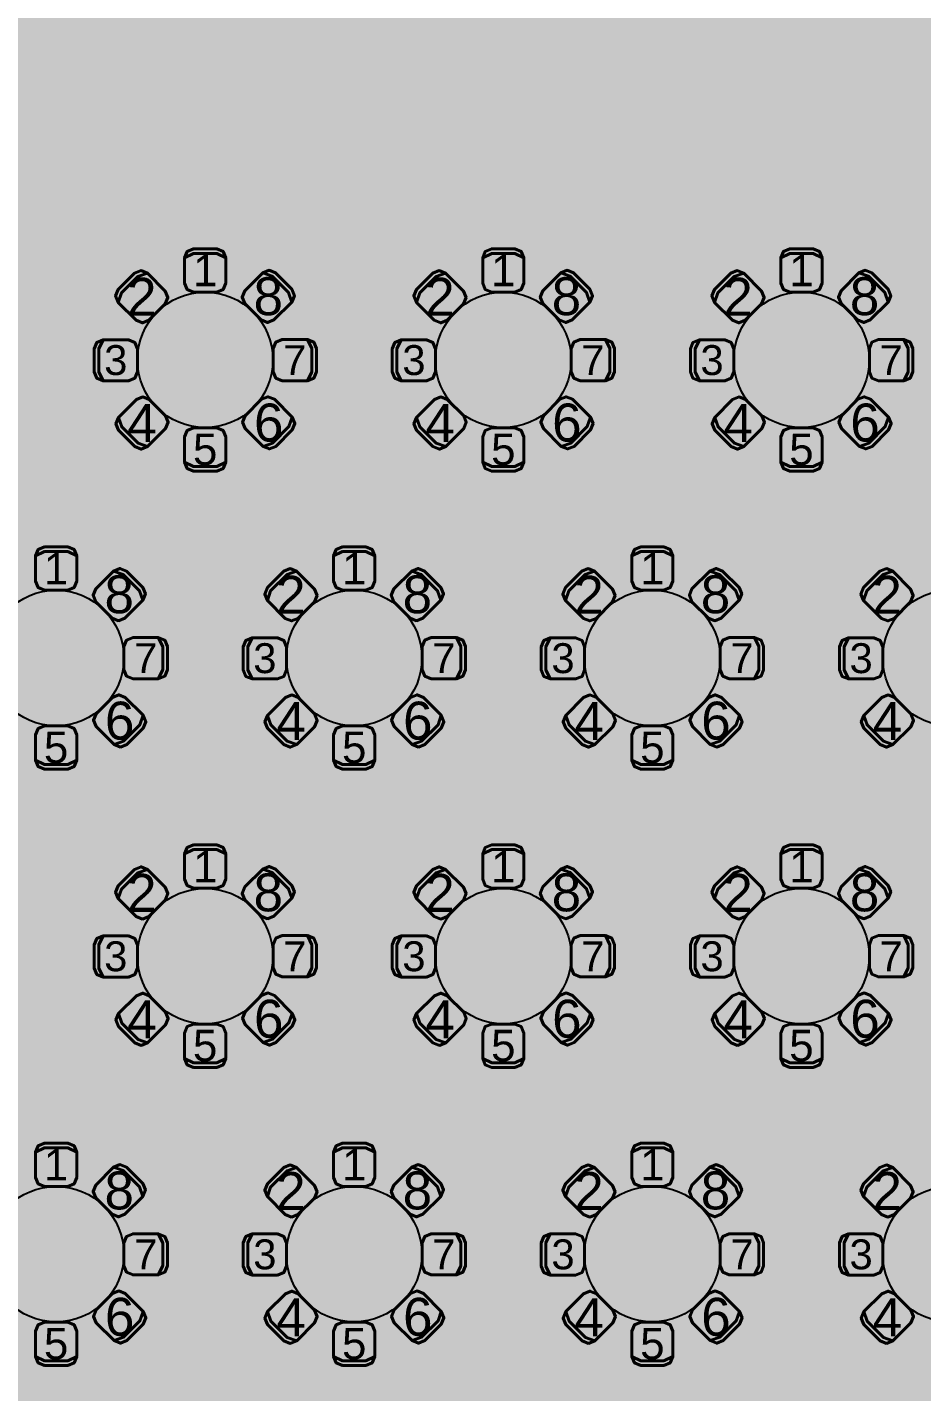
# Model space of a CAD drawing. Header units: feet. Extents: x 304 to 526, y 573 to 801.
# Drawn here: x 429.2 to 462.2, y 619.1 to 669.5 of the extents above; entities that cross this region are included whole.
import ezdxf

# ---------------------------------------------------------------- set-up
doc = ezdxf.new("R2010")
doc.units = ezdxf.units.FT
doc.header["$MEASUREMENT"] = 0
for name, color, linetype in [('[labels]', 7, 'Continuous'), ('background', 7, 'Continuous'), ('Layer 1', 7, 'Continuous')]:
    doc.layers.add(name, color=color, linetype=linetype)
doc.styles.add('Arial', font='Arial.ttf')

msp = doc.modelspace()

# ---------------------------------------------------------------- hatches: boundary and pattern name
at = {"layer": 'background', "lineweight": 0, "true_color": 0xe6e6e6, "transparency": 33554687}
h = msp.add_hatch(color=254, dxfattribs=at)
h.dxf.hatch_style = 1
h.paths.add_polyline_path([(491.003, 759.963), (309.753, 759.963), (309.753, 591.797), (491.003, 591.797)])
at = {"layer": 'Layer 1', "lineweight": 0, "true_color": 0xd5a6bd, "transparency": 33554687}
h = msp.add_hatch(color=9, dxfattribs=at)
edge = h.paths.add_edge_path(flags=0)
edge.add_ellipse((435.764, 657.224), major_axis=(2.5, 0), ratio=1, start_angle=0.0057, end_angle=360, ccw=False)
edge.add_line((438.264, 657.224), (438.264, 657.224))
h = msp.add_hatch(color=9, dxfattribs=at)
edge = h.paths.add_edge_path(flags=0)
edge.add_ellipse((446.764, 657.224), major_axis=(2.5, 0), ratio=1, start_angle=0.0057, end_angle=360, ccw=False)
edge.add_line((449.264, 657.224), (449.264, 657.224))
h = msp.add_hatch(color=9, dxfattribs=at)
edge = h.paths.add_edge_path(flags=0)
edge.add_ellipse((457.764, 657.224), major_axis=(2.5, 0), ratio=1, start_angle=0.0057, end_angle=360, ccw=False)
edge.add_line((460.264, 657.224), (460.264, 657.224))
h = msp.add_hatch(color=9, dxfattribs=at)
edge = h.paths.add_edge_path(flags=0)
edge.add_ellipse((430.264, 646.224), major_axis=(2.5, 0), ratio=1, start_angle=0.0057, end_angle=360, ccw=False)
edge.add_line((432.764, 646.224), (432.764, 646.224))
h = msp.add_hatch(color=9, dxfattribs=at)
edge = h.paths.add_edge_path(flags=0)
edge.add_ellipse((441.264, 646.224), major_axis=(2.5, 0), ratio=1, start_angle=0.0057, end_angle=360, ccw=False)
edge.add_line((443.764, 646.224), (443.764, 646.224))
h = msp.add_hatch(color=9, dxfattribs=at)
edge = h.paths.add_edge_path(flags=0)
edge.add_ellipse((452.264, 646.224), major_axis=(2.5, 0), ratio=1, start_angle=0.0057, end_angle=360, ccw=False)
edge.add_line((454.764, 646.224), (454.764, 646.224))
h = msp.add_hatch(color=9, dxfattribs=at)
edge = h.paths.add_edge_path(flags=0)
edge.add_ellipse((463.264, 646.224), major_axis=(2.5, 0), ratio=1, start_angle=0.0057, end_angle=360, ccw=False)
edge.add_line((465.764, 646.224), (465.764, 646.224))
h = msp.add_hatch(color=9, dxfattribs=at)
edge = h.paths.add_edge_path(flags=0)
edge.add_ellipse((435.764, 635.224), major_axis=(2.5, 0), ratio=1, start_angle=0.0057, end_angle=360, ccw=False)
edge.add_line((438.264, 635.224), (438.264, 635.224))
h = msp.add_hatch(color=9, dxfattribs=at)
edge = h.paths.add_edge_path(flags=0)
edge.add_ellipse((446.764, 635.224), major_axis=(2.5, 0), ratio=1, start_angle=0.0057, end_angle=360, ccw=False)
edge.add_line((449.264, 635.224), (449.264, 635.224))
h = msp.add_hatch(color=9, dxfattribs=at)
edge = h.paths.add_edge_path(flags=0)
edge.add_ellipse((457.764, 635.224), major_axis=(2.5, 0), ratio=1, start_angle=0.0057, end_angle=360, ccw=False)
edge.add_line((460.264, 635.224), (460.264, 635.224))
h = msp.add_hatch(color=9, dxfattribs=at)
edge = h.paths.add_edge_path(flags=0)
edge.add_ellipse((430.264, 624.224), major_axis=(2.5, 0), ratio=1, start_angle=0.0057, end_angle=360, ccw=False)
edge.add_line((432.764, 624.224), (432.764, 624.224))
h = msp.add_hatch(color=9, dxfattribs=at)
edge = h.paths.add_edge_path(flags=0)
edge.add_ellipse((441.264, 624.224), major_axis=(2.5, 0), ratio=1, start_angle=0.0057, end_angle=360, ccw=False)
edge.add_line((443.764, 624.224), (443.764, 624.224))
h = msp.add_hatch(color=9, dxfattribs=at)
edge = h.paths.add_edge_path(flags=0)
edge.add_ellipse((452.264, 624.224), major_axis=(2.5, 0), ratio=1, start_angle=0.0057, end_angle=360, ccw=False)
edge.add_line((454.764, 624.224), (454.764, 624.224))
h = msp.add_hatch(color=9, dxfattribs=at)
edge = h.paths.add_edge_path(flags=0)
edge.add_ellipse((463.264, 624.224), major_axis=(2.5, 0), ratio=1, start_angle=0.0057, end_angle=360, ccw=False)
edge.add_line((465.764, 624.224), (465.764, 624.224))

# ---------------------------------------------------------------- linework, layer by layer
at = {"layer": 'Layer 1', "color": 18, "lineweight": 40, "true_color": 0x000000}
for points in [[(435.003, 660.991), (435.003, 660.057), (435.101, 659.822), (435.337, 659.724), (436.191, 659.724), (436.426, 659.822), (436.524, 660.057), (436.524, 660.991), (436.426, 661.226), (436.191, 661.324), (435.337, 661.324), (435.101, 661.226), (435.003, 660.991), (435.337, 661.151), (436.191, 661.151), (436.524, 660.991)], [(446.003, 660.991), (446.003, 660.057), (446.101, 659.822), (446.337, 659.724), (447.191, 659.724), (447.426, 659.822), (447.524, 660.057), (447.524, 660.991), (447.426, 661.226), (447.191, 661.324), (446.337, 661.324), (446.101, 661.226), (446.003, 660.991), (446.337, 661.151), (447.191, 661.151), (447.524, 660.991)], [(457.003, 660.991), (457.003, 660.057), (457.101, 659.822), (457.337, 659.724), (458.191, 659.724), (458.426, 659.822), (458.524, 660.057), (458.524, 660.991), (458.426, 661.226), (458.191, 661.324), (457.337, 661.324), (457.101, 661.226), (457.003, 660.991), (457.337, 661.151), (458.191, 661.151), (458.524, 660.991)], [(432.558, 659.347), (433.218, 658.687), (433.454, 658.59), (433.689, 658.687), (434.293, 659.291), (434.391, 659.527), (434.293, 659.763), (433.633, 660.423), (433.398, 660.52), (433.162, 660.423), (432.558, 659.819), (432.46, 659.583), (432.558, 659.347), (432.68, 659.696), (433.284, 660.3), (433.633, 660.423)], [(437.886, 660.433), (437.226, 659.773), (437.128, 659.537), (437.226, 659.301), (437.83, 658.697), (438.065, 658.6), (438.301, 658.697), (438.961, 659.357), (439.059, 659.593), (438.961, 659.829), (438.357, 660.433), (438.121, 660.53), (437.886, 660.433), (438.235, 660.31), (438.839, 659.706), (438.961, 659.357)], [(443.558, 659.347), (444.218, 658.687), (444.454, 658.59), (444.689, 658.687), (445.293, 659.291), (445.391, 659.527), (445.293, 659.763), (444.633, 660.423), (444.398, 660.52), (444.162, 660.423), (443.558, 659.819), (443.46, 659.583), (443.558, 659.347), (443.68, 659.696), (444.284, 660.3), (444.633, 660.423)], [(448.886, 660.433), (448.226, 659.773), (448.128, 659.537), (448.226, 659.301), (448.83, 658.697), (449.065, 658.6), (449.301, 658.697), (449.961, 659.357), (450.059, 659.593), (449.961, 659.829), (449.357, 660.433), (449.121, 660.53), (448.886, 660.433), (449.235, 660.31), (449.839, 659.706), (449.961, 659.357)], [(454.558, 659.347), (455.218, 658.687), (455.454, 658.59), (455.689, 658.687), (456.293, 659.291), (456.391, 659.527), (456.293, 659.763), (455.633, 660.423), (455.398, 660.52), (455.162, 660.423), (454.558, 659.819), (454.46, 659.583), (454.558, 659.347), (454.68, 659.696), (455.284, 660.3), (455.633, 660.423)], [(459.886, 660.433), (459.226, 659.773), (459.128, 659.537), (459.226, 659.301), (459.83, 658.697), (460.065, 658.6), (460.301, 658.697), (460.961, 659.357), (461.059, 659.593), (460.961, 659.829), (460.357, 660.433), (460.121, 660.53), (459.886, 660.433), (460.235, 660.31), (460.839, 659.706), (460.961, 659.357)], [(431.999, 656.449), (432.932, 656.449), (433.168, 656.546), (433.265, 656.782), (433.265, 657.636), (433.168, 657.872), (432.932, 657.969), (431.999, 657.969), (431.763, 657.872), (431.666, 657.636), (431.666, 656.782), (431.763, 656.546), (431.999, 656.449), (431.838, 656.782), (431.838, 657.636), (431.999, 657.969)], [(439.536, 657.977), (438.603, 657.977), (438.367, 657.879), (438.269, 657.644), (438.269, 656.789), (438.367, 656.554), (438.603, 656.456), (439.536, 656.456), (439.772, 656.554), (439.87, 656.789), (439.87, 657.644), (439.772, 657.879), (439.536, 657.977), (439.697, 657.644), (439.697, 656.789), (439.536, 656.456)], [(442.999, 656.449), (443.932, 656.449), (444.168, 656.546), (444.265, 656.782), (444.265, 657.636), (444.168, 657.872), (443.932, 657.969), (442.999, 657.969), (442.763, 657.872), (442.666, 657.636), (442.666, 656.782), (442.763, 656.546), (442.999, 656.449), (442.838, 656.782), (442.838, 657.636), (442.999, 657.969)], [(450.536, 657.977), (449.603, 657.977), (449.367, 657.879), (449.269, 657.644), (449.269, 656.789), (449.367, 656.554), (449.603, 656.456), (450.536, 656.456), (450.772, 656.554), (450.87, 656.789), (450.87, 657.644), (450.772, 657.879), (450.536, 657.977), (450.697, 657.644), (450.697, 656.789), (450.536, 656.456)], [(453.999, 656.449), (454.932, 656.449), (455.168, 656.546), (455.265, 656.782), (455.265, 657.636), (455.168, 657.872), (454.932, 657.969), (453.999, 657.969), (453.763, 657.872), (453.666, 657.636), (453.666, 656.782), (453.763, 656.546), (453.999, 656.449), (453.838, 656.782), (453.838, 657.636), (453.999, 657.969)], [(461.536, 657.977), (460.603, 657.977), (460.367, 657.879), (460.269, 657.644), (460.269, 656.789), (460.367, 656.554), (460.603, 656.456), (461.536, 656.456), (461.772, 656.554), (461.87, 656.789), (461.87, 657.644), (461.772, 657.879), (461.536, 657.977), (461.697, 657.644), (461.697, 656.789), (461.536, 656.456)], [(433.642, 654.027), (434.302, 654.687), (434.399, 654.922), (434.302, 655.158), (433.698, 655.762), (433.462, 655.86), (433.226, 655.762), (432.566, 655.102), (432.469, 654.866), (432.566, 654.631), (433.17, 654.027), (433.406, 653.929), (433.642, 654.027), (433.293, 654.149), (432.689, 654.753), (432.566, 655.102)], [(438.977, 655.109), (438.317, 655.769), (438.081, 655.867), (437.846, 655.769), (437.242, 655.165), (437.144, 654.929), (437.242, 654.694), (437.902, 654.034), (438.137, 653.936), (438.373, 654.034), (438.977, 654.638), (439.075, 654.873), (438.977, 655.109), (438.855, 654.76), (438.251, 654.156), (437.902, 654.034)], [(444.642, 654.027), (445.302, 654.687), (445.399, 654.922), (445.302, 655.158), (444.698, 655.762), (444.462, 655.86), (444.226, 655.762), (443.566, 655.102), (443.469, 654.866), (443.566, 654.631), (444.17, 654.027), (444.406, 653.929), (444.642, 654.027), (444.293, 654.149), (443.689, 654.753), (443.566, 655.102)], [(449.977, 655.109), (449.317, 655.769), (449.081, 655.867), (448.846, 655.769), (448.242, 655.165), (448.144, 654.929), (448.242, 654.694), (448.902, 654.034), (449.137, 653.936), (449.373, 654.034), (449.977, 654.638), (450.075, 654.873), (449.977, 655.109), (449.855, 654.76), (449.251, 654.156), (448.902, 654.034)], [(455.642, 654.027), (456.302, 654.687), (456.399, 654.922), (456.302, 655.158), (455.698, 655.762), (455.462, 655.86), (455.226, 655.762), (454.566, 655.102), (454.469, 654.866), (454.566, 654.631), (455.17, 654.027), (455.406, 653.929), (455.642, 654.027), (455.293, 654.149), (454.689, 654.753), (454.566, 655.102)], [(460.977, 655.109), (460.317, 655.769), (460.081, 655.867), (459.846, 655.769), (459.242, 655.165), (459.144, 654.929), (459.242, 654.694), (459.902, 654.034), (460.137, 653.936), (460.373, 654.034), (460.977, 654.638), (461.075, 654.873), (460.977, 655.109), (460.855, 654.76), (460.251, 654.156), (459.902, 654.034)], [(436.524, 653.45), (436.524, 654.383), (436.426, 654.619), (436.191, 654.716), (435.337, 654.716), (435.101, 654.619), (435.003, 654.383), (435.003, 653.45), (435.101, 653.214), (435.337, 653.116), (436.191, 653.116), (436.426, 653.214), (436.524, 653.45), (436.191, 653.289), (435.337, 653.289), (435.003, 653.45)], [(447.524, 653.45), (447.524, 654.383), (447.426, 654.619), (447.191, 654.716), (446.337, 654.716), (446.101, 654.619), (446.003, 654.383), (446.003, 653.45), (446.101, 653.214), (446.337, 653.116), (447.191, 653.116), (447.426, 653.214), (447.524, 653.45), (447.191, 653.289), (446.337, 653.289), (446.003, 653.45)], [(458.524, 653.45), (458.524, 654.383), (458.426, 654.619), (458.191, 654.716), (457.337, 654.716), (457.101, 654.619), (457.003, 654.383), (457.003, 653.45), (457.101, 653.214), (457.337, 653.116), (458.191, 653.116), (458.426, 653.214), (458.524, 653.45), (458.191, 653.289), (457.337, 653.289), (457.003, 653.45)], [(429.503, 649.991), (429.503, 649.057), (429.601, 648.822), (429.837, 648.724), (430.691, 648.724), (430.926, 648.822), (431.024, 649.057), (431.024, 649.991), (430.926, 650.226), (430.691, 650.324), (429.837, 650.324), (429.601, 650.226), (429.503, 649.991), (429.837, 650.151), (430.691, 650.151), (431.024, 649.991)], [(440.503, 649.991), (440.503, 649.057), (440.601, 648.822), (440.837, 648.724), (441.691, 648.724), (441.926, 648.822), (442.024, 649.057), (442.024, 649.991), (441.926, 650.226), (441.691, 650.324), (440.837, 650.324), (440.601, 650.226), (440.503, 649.991), (440.837, 650.151), (441.691, 650.151), (442.024, 649.991)], [(451.503, 649.991), (451.503, 649.057), (451.601, 648.822), (451.837, 648.724), (452.691, 648.724), (452.926, 648.822), (453.024, 649.057), (453.024, 649.991), (452.926, 650.226), (452.691, 650.324), (451.837, 650.324), (451.601, 650.226), (451.503, 649.991), (451.837, 650.151), (452.691, 650.151), (453.024, 649.991)], [(432.386, 649.433), (431.726, 648.773), (431.628, 648.537), (431.726, 648.301), (432.33, 647.697), (432.565, 647.6), (432.801, 647.697), (433.461, 648.357), (433.559, 648.593), (433.461, 648.829), (432.857, 649.433), (432.621, 649.53), (432.386, 649.433), (432.735, 649.31), (433.339, 648.706), (433.461, 648.357)], [(438.058, 648.347), (438.718, 647.687), (438.954, 647.59), (439.189, 647.687), (439.793, 648.291), (439.891, 648.527), (439.793, 648.763), (439.133, 649.423), (438.898, 649.52), (438.662, 649.423), (438.058, 648.819), (437.96, 648.583), (438.058, 648.347), (438.18, 648.696), (438.784, 649.3), (439.133, 649.423)], [(443.386, 649.433), (442.726, 648.773), (442.628, 648.537), (442.726, 648.301), (443.33, 647.697), (443.565, 647.6), (443.801, 647.697), (444.461, 648.357), (444.559, 648.593), (444.461, 648.829), (443.857, 649.433), (443.621, 649.53), (443.386, 649.433), (443.735, 649.31), (444.339, 648.706), (444.461, 648.357)], [(449.058, 648.347), (449.718, 647.687), (449.954, 647.59), (450.189, 647.687), (450.793, 648.291), (450.891, 648.527), (450.793, 648.763), (450.133, 649.423), (449.898, 649.52), (449.662, 649.423), (449.058, 648.819), (448.96, 648.583), (449.058, 648.347), (449.18, 648.696), (449.784, 649.3), (450.133, 649.423)], [(454.386, 649.433), (453.726, 648.773), (453.628, 648.537), (453.726, 648.301), (454.33, 647.697), (454.565, 647.6), (454.801, 647.697), (455.461, 648.357), (455.559, 648.593), (455.461, 648.829), (454.857, 649.433), (454.621, 649.53), (454.386, 649.433), (454.735, 649.31), (455.339, 648.706), (455.461, 648.357)], [(460.058, 648.347), (460.718, 647.687), (460.954, 647.59), (461.189, 647.687), (461.793, 648.291), (461.891, 648.527), (461.793, 648.763), (461.133, 649.423), (460.898, 649.52), (460.662, 649.423), (460.058, 648.819), (459.96, 648.583), (460.058, 648.347), (460.18, 648.696), (460.784, 649.3), (461.133, 649.423)], [(434.036, 646.977), (433.103, 646.977), (432.867, 646.879), (432.769, 646.644), (432.769, 645.789), (432.867, 645.554), (433.103, 645.456), (434.036, 645.456), (434.272, 645.554), (434.37, 645.789), (434.37, 646.644), (434.272, 646.879), (434.036, 646.977), (434.197, 646.644), (434.197, 645.789), (434.036, 645.456)], [(437.499, 645.449), (438.432, 645.449), (438.668, 645.546), (438.765, 645.782), (438.765, 646.636), (438.668, 646.872), (438.432, 646.969), (437.499, 646.969), (437.263, 646.872), (437.166, 646.636), (437.166, 645.782), (437.263, 645.546), (437.499, 645.449), (437.338, 645.782), (437.338, 646.636), (437.499, 646.969)], [(445.036, 646.977), (444.103, 646.977), (443.867, 646.879), (443.769, 646.644), (443.769, 645.789), (443.867, 645.554), (444.103, 645.456), (445.036, 645.456), (445.272, 645.554), (445.37, 645.789), (445.37, 646.644), (445.272, 646.879), (445.036, 646.977), (445.197, 646.644), (445.197, 645.789), (445.036, 645.456)], [(448.499, 645.449), (449.432, 645.449), (449.668, 645.546), (449.765, 645.782), (449.765, 646.636), (449.668, 646.872), (449.432, 646.969), (448.499, 646.969), (448.263, 646.872), (448.166, 646.636), (448.166, 645.782), (448.263, 645.546), (448.499, 645.449), (448.338, 645.782), (448.338, 646.636), (448.499, 646.969)], [(456.036, 646.977), (455.103, 646.977), (454.867, 646.879), (454.769, 646.644), (454.769, 645.789), (454.867, 645.554), (455.103, 645.456), (456.036, 645.456), (456.272, 645.554), (456.37, 645.789), (456.37, 646.644), (456.272, 646.879), (456.036, 646.977), (456.197, 646.644), (456.197, 645.789), (456.036, 645.456)], [(459.499, 645.449), (460.432, 645.449), (460.668, 645.546), (460.765, 645.782), (460.765, 646.636), (460.668, 646.872), (460.432, 646.969), (459.499, 646.969), (459.263, 646.872), (459.166, 646.636), (459.166, 645.782), (459.263, 645.546), (459.499, 645.449), (459.338, 645.782), (459.338, 646.636), (459.499, 646.969)], [(433.477, 644.109), (432.817, 644.769), (432.581, 644.867), (432.346, 644.769), (431.742, 644.165), (431.644, 643.929), (431.742, 643.694), (432.402, 643.034), (432.637, 642.936), (432.873, 643.034), (433.477, 643.638), (433.575, 643.873), (433.477, 644.109), (433.355, 643.76), (432.751, 643.156), (432.402, 643.034)], [(439.142, 643.027), (439.802, 643.687), (439.899, 643.922), (439.802, 644.158), (439.198, 644.762), (438.962, 644.86), (438.726, 644.762), (438.066, 644.102), (437.969, 643.866), (438.066, 643.631), (438.67, 643.027), (438.906, 642.929), (439.142, 643.027), (438.793, 643.149), (438.189, 643.753), (438.066, 644.102)], [(444.477, 644.109), (443.817, 644.769), (443.581, 644.867), (443.346, 644.769), (442.742, 644.165), (442.644, 643.929), (442.742, 643.694), (443.402, 643.034), (443.637, 642.936), (443.873, 643.034), (444.477, 643.638), (444.575, 643.873), (444.477, 644.109), (444.355, 643.76), (443.751, 643.156), (443.402, 643.034)], [(450.142, 643.027), (450.802, 643.687), (450.899, 643.922), (450.802, 644.158), (450.198, 644.762), (449.962, 644.86), (449.726, 644.762), (449.066, 644.102), (448.969, 643.866), (449.066, 643.631), (449.67, 643.027), (449.906, 642.929), (450.142, 643.027), (449.793, 643.149), (449.189, 643.753), (449.066, 644.102)], [(455.477, 644.109), (454.817, 644.769), (454.581, 644.867), (454.346, 644.769), (453.742, 644.165), (453.644, 643.929), (453.742, 643.694), (454.402, 643.034), (454.637, 642.936), (454.873, 643.034), (455.477, 643.638), (455.575, 643.873), (455.477, 644.109), (455.355, 643.76), (454.751, 643.156), (454.402, 643.034)], [(461.142, 643.027), (461.802, 643.687), (461.899, 643.922), (461.802, 644.158), (461.198, 644.762), (460.962, 644.86), (460.726, 644.762), (460.066, 644.102), (459.969, 643.866), (460.066, 643.631), (460.67, 643.027), (460.906, 642.929), (461.142, 643.027), (460.793, 643.149), (460.189, 643.753), (460.066, 644.102)], [(431.024, 642.45), (431.024, 643.383), (430.926, 643.619), (430.691, 643.716), (429.837, 643.716), (429.601, 643.619), (429.503, 643.383), (429.503, 642.45), (429.601, 642.214), (429.837, 642.116), (430.691, 642.116), (430.926, 642.214), (431.024, 642.45), (430.691, 642.289), (429.837, 642.289), (429.503, 642.45)], [(442.024, 642.45), (442.024, 643.383), (441.926, 643.619), (441.691, 643.716), (440.837, 643.716), (440.601, 643.619), (440.503, 643.383), (440.503, 642.45), (440.601, 642.214), (440.837, 642.116), (441.691, 642.116), (441.926, 642.214), (442.024, 642.45), (441.691, 642.289), (440.837, 642.289), (440.503, 642.45)], [(453.024, 642.45), (453.024, 643.383), (452.926, 643.619), (452.691, 643.716), (451.837, 643.716), (451.601, 643.619), (451.503, 643.383), (451.503, 642.45), (451.601, 642.214), (451.837, 642.116), (452.691, 642.116), (452.926, 642.214), (453.024, 642.45), (452.691, 642.289), (451.837, 642.289), (451.503, 642.45)], [(435.003, 638.991), (435.003, 638.057), (435.101, 637.822), (435.337, 637.724), (436.191, 637.724), (436.426, 637.822), (436.524, 638.057), (436.524, 638.991), (436.426, 639.226), (436.191, 639.324), (435.337, 639.324), (435.101, 639.226), (435.003, 638.991), (435.337, 639.151), (436.191, 639.151), (436.524, 638.991)], [(446.003, 638.991), (446.003, 638.057), (446.101, 637.822), (446.337, 637.724), (447.191, 637.724), (447.426, 637.822), (447.524, 638.057), (447.524, 638.991), (447.426, 639.226), (447.191, 639.324), (446.337, 639.324), (446.101, 639.226), (446.003, 638.991), (446.337, 639.151), (447.191, 639.151), (447.524, 638.991)], [(457.003, 638.991), (457.003, 638.057), (457.101, 637.822), (457.337, 637.724), (458.191, 637.724), (458.426, 637.822), (458.524, 638.057), (458.524, 638.991), (458.426, 639.226), (458.191, 639.324), (457.337, 639.324), (457.101, 639.226), (457.003, 638.991), (457.337, 639.151), (458.191, 639.151), (458.524, 638.991)], [(432.558, 637.347), (433.218, 636.687), (433.454, 636.59), (433.689, 636.687), (434.293, 637.291), (434.391, 637.527), (434.293, 637.763), (433.633, 638.423), (433.398, 638.52), (433.162, 638.423), (432.558, 637.819), (432.46, 637.583), (432.558, 637.347), (432.68, 637.696), (433.284, 638.3), (433.633, 638.423)], [(437.886, 638.433), (437.226, 637.773), (437.128, 637.537), (437.226, 637.301), (437.83, 636.697), (438.065, 636.6), (438.301, 636.697), (438.961, 637.357), (439.059, 637.593), (438.961, 637.829), (438.357, 638.433), (438.121, 638.53), (437.886, 638.433), (438.235, 638.31), (438.839, 637.706), (438.961, 637.357)], [(443.558, 637.347), (444.218, 636.687), (444.454, 636.59), (444.689, 636.687), (445.293, 637.291), (445.391, 637.527), (445.293, 637.763), (444.633, 638.423), (444.398, 638.52), (444.162, 638.423), (443.558, 637.819), (443.46, 637.583), (443.558, 637.347), (443.68, 637.696), (444.284, 638.3), (444.633, 638.423)], [(448.886, 638.433), (448.226, 637.773), (448.128, 637.537), (448.226, 637.301), (448.83, 636.697), (449.065, 636.6), (449.301, 636.697), (449.961, 637.357), (450.059, 637.593), (449.961, 637.829), (449.357, 638.433), (449.121, 638.53), (448.886, 638.433), (449.235, 638.31), (449.839, 637.706), (449.961, 637.357)], [(454.558, 637.347), (455.218, 636.687), (455.454, 636.59), (455.689, 636.687), (456.293, 637.291), (456.391, 637.527), (456.293, 637.763), (455.633, 638.423), (455.398, 638.52), (455.162, 638.423), (454.558, 637.819), (454.46, 637.583), (454.558, 637.347), (454.68, 637.696), (455.284, 638.3), (455.633, 638.423)], [(459.886, 638.433), (459.226, 637.773), (459.128, 637.537), (459.226, 637.301), (459.83, 636.697), (460.065, 636.6), (460.301, 636.697), (460.961, 637.357), (461.059, 637.593), (460.961, 637.829), (460.357, 638.433), (460.121, 638.53), (459.886, 638.433), (460.235, 638.31), (460.839, 637.706), (460.961, 637.357)], [(431.999, 634.449), (432.932, 634.449), (433.168, 634.546), (433.265, 634.782), (433.265, 635.636), (433.168, 635.872), (432.932, 635.969), (431.999, 635.969), (431.763, 635.872), (431.666, 635.636), (431.666, 634.782), (431.763, 634.546), (431.999, 634.449), (431.838, 634.782), (431.838, 635.636), (431.999, 635.969)], [(439.536, 635.977), (438.603, 635.977), (438.367, 635.879), (438.269, 635.644), (438.269, 634.789), (438.367, 634.554), (438.603, 634.456), (439.536, 634.456), (439.772, 634.554), (439.87, 634.789), (439.87, 635.644), (439.772, 635.879), (439.536, 635.977), (439.697, 635.644), (439.697, 634.789), (439.536, 634.456)], [(442.999, 634.449), (443.932, 634.449), (444.168, 634.546), (444.265, 634.782), (444.265, 635.636), (444.168, 635.872), (443.932, 635.969), (442.999, 635.969), (442.763, 635.872), (442.666, 635.636), (442.666, 634.782), (442.763, 634.546), (442.999, 634.449), (442.838, 634.782), (442.838, 635.636), (442.999, 635.969)], [(450.536, 635.977), (449.603, 635.977), (449.367, 635.879), (449.269, 635.644), (449.269, 634.789), (449.367, 634.554), (449.603, 634.456), (450.536, 634.456), (450.772, 634.554), (450.87, 634.789), (450.87, 635.644), (450.772, 635.879), (450.536, 635.977), (450.697, 635.644), (450.697, 634.789), (450.536, 634.456)], [(453.999, 634.449), (454.932, 634.449), (455.168, 634.546), (455.265, 634.782), (455.265, 635.636), (455.168, 635.872), (454.932, 635.969), (453.999, 635.969), (453.763, 635.872), (453.666, 635.636), (453.666, 634.782), (453.763, 634.546), (453.999, 634.449), (453.838, 634.782), (453.838, 635.636), (453.999, 635.969)], [(461.536, 635.977), (460.603, 635.977), (460.367, 635.879), (460.269, 635.644), (460.269, 634.789), (460.367, 634.554), (460.603, 634.456), (461.536, 634.456), (461.772, 634.554), (461.87, 634.789), (461.87, 635.644), (461.772, 635.879), (461.536, 635.977), (461.697, 635.644), (461.697, 634.789), (461.536, 634.456)], [(433.642, 632.027), (434.302, 632.687), (434.399, 632.922), (434.302, 633.158), (433.698, 633.762), (433.462, 633.86), (433.226, 633.762), (432.566, 633.102), (432.469, 632.866), (432.566, 632.631), (433.17, 632.027), (433.406, 631.929), (433.642, 632.027), (433.293, 632.149), (432.689, 632.753), (432.566, 633.102)], [(438.977, 633.109), (438.317, 633.769), (438.081, 633.867), (437.846, 633.769), (437.242, 633.165), (437.144, 632.929), (437.242, 632.694), (437.902, 632.034), (438.137, 631.936), (438.373, 632.034), (438.977, 632.638), (439.075, 632.873), (438.977, 633.109), (438.855, 632.76), (438.251, 632.156), (437.902, 632.034)], [(444.642, 632.027), (445.302, 632.687), (445.399, 632.922), (445.302, 633.158), (444.698, 633.762), (444.462, 633.86), (444.226, 633.762), (443.566, 633.102), (443.469, 632.866), (443.566, 632.631), (444.17, 632.027), (444.406, 631.929), (444.642, 632.027), (444.293, 632.149), (443.689, 632.753), (443.566, 633.102)], [(449.977, 633.109), (449.317, 633.769), (449.081, 633.867), (448.846, 633.769), (448.242, 633.165), (448.144, 632.929), (448.242, 632.694), (448.902, 632.034), (449.137, 631.936), (449.373, 632.034), (449.977, 632.638), (450.075, 632.873), (449.977, 633.109), (449.855, 632.76), (449.251, 632.156), (448.902, 632.034)], [(455.642, 632.027), (456.302, 632.687), (456.399, 632.922), (456.302, 633.158), (455.698, 633.762), (455.462, 633.86), (455.226, 633.762), (454.566, 633.102), (454.469, 632.866), (454.566, 632.631), (455.17, 632.027), (455.406, 631.929), (455.642, 632.027), (455.293, 632.149), (454.689, 632.753), (454.566, 633.102)], [(460.977, 633.109), (460.317, 633.769), (460.081, 633.867), (459.846, 633.769), (459.242, 633.165), (459.144, 632.929), (459.242, 632.694), (459.902, 632.034), (460.137, 631.936), (460.373, 632.034), (460.977, 632.638), (461.075, 632.873), (460.977, 633.109), (460.855, 632.76), (460.251, 632.156), (459.902, 632.034)], [(436.524, 631.45), (436.524, 632.383), (436.426, 632.619), (436.191, 632.716), (435.337, 632.716), (435.101, 632.619), (435.003, 632.383), (435.003, 631.45), (435.101, 631.214), (435.337, 631.116), (436.191, 631.116), (436.426, 631.214), (436.524, 631.45), (436.191, 631.289), (435.337, 631.289), (435.003, 631.45)], [(447.524, 631.45), (447.524, 632.383), (447.426, 632.619), (447.191, 632.716), (446.337, 632.716), (446.101, 632.619), (446.003, 632.383), (446.003, 631.45), (446.101, 631.214), (446.337, 631.116), (447.191, 631.116), (447.426, 631.214), (447.524, 631.45), (447.191, 631.289), (446.337, 631.289), (446.003, 631.45)], [(458.524, 631.45), (458.524, 632.383), (458.426, 632.619), (458.191, 632.716), (457.337, 632.716), (457.101, 632.619), (457.003, 632.383), (457.003, 631.45), (457.101, 631.214), (457.337, 631.116), (458.191, 631.116), (458.426, 631.214), (458.524, 631.45), (458.191, 631.289), (457.337, 631.289), (457.003, 631.45)], [(429.503, 627.991), (429.503, 627.057), (429.601, 626.822), (429.837, 626.724), (430.691, 626.724), (430.926, 626.822), (431.024, 627.057), (431.024, 627.991), (430.926, 628.226), (430.691, 628.324), (429.837, 628.324), (429.601, 628.226), (429.503, 627.991), (429.837, 628.151), (430.691, 628.151), (431.024, 627.991)], [(440.503, 627.991), (440.503, 627.057), (440.601, 626.822), (440.837, 626.724), (441.691, 626.724), (441.926, 626.822), (442.024, 627.057), (442.024, 627.991), (441.926, 628.226), (441.691, 628.324), (440.837, 628.324), (440.601, 628.226), (440.503, 627.991), (440.837, 628.151), (441.691, 628.151), (442.024, 627.991)], [(451.503, 627.991), (451.503, 627.057), (451.601, 626.822), (451.837, 626.724), (452.691, 626.724), (452.926, 626.822), (453.024, 627.057), (453.024, 627.991), (452.926, 628.226), (452.691, 628.324), (451.837, 628.324), (451.601, 628.226), (451.503, 627.991), (451.837, 628.151), (452.691, 628.151), (453.024, 627.991)], [(432.386, 627.433), (431.726, 626.773), (431.628, 626.537), (431.726, 626.301), (432.33, 625.697), (432.565, 625.6), (432.801, 625.697), (433.461, 626.357), (433.559, 626.593), (433.461, 626.829), (432.857, 627.433), (432.621, 627.53), (432.386, 627.433), (432.735, 627.31), (433.339, 626.706), (433.461, 626.357)], [(438.058, 626.347), (438.718, 625.687), (438.954, 625.59), (439.189, 625.687), (439.793, 626.291), (439.891, 626.527), (439.793, 626.763), (439.133, 627.423), (438.898, 627.52), (438.662, 627.423), (438.058, 626.819), (437.96, 626.583), (438.058, 626.347), (438.18, 626.696), (438.784, 627.3), (439.133, 627.423)], [(443.386, 627.433), (442.726, 626.773), (442.628, 626.537), (442.726, 626.301), (443.33, 625.697), (443.565, 625.6), (443.801, 625.697), (444.461, 626.357), (444.559, 626.593), (444.461, 626.829), (443.857, 627.433), (443.621, 627.53), (443.386, 627.433), (443.735, 627.31), (444.339, 626.706), (444.461, 626.357)], [(449.058, 626.347), (449.718, 625.687), (449.954, 625.59), (450.189, 625.687), (450.793, 626.291), (450.891, 626.527), (450.793, 626.763), (450.133, 627.423), (449.898, 627.52), (449.662, 627.423), (449.058, 626.819), (448.96, 626.583), (449.058, 626.347), (449.18, 626.696), (449.784, 627.3), (450.133, 627.423)], [(454.386, 627.433), (453.726, 626.773), (453.628, 626.537), (453.726, 626.301), (454.33, 625.697), (454.565, 625.6), (454.801, 625.697), (455.461, 626.357), (455.559, 626.593), (455.461, 626.829), (454.857, 627.433), (454.621, 627.53), (454.386, 627.433), (454.735, 627.31), (455.339, 626.706), (455.461, 626.357)], [(460.058, 626.347), (460.718, 625.687), (460.954, 625.59), (461.189, 625.687), (461.793, 626.291), (461.891, 626.527), (461.793, 626.763), (461.133, 627.423), (460.898, 627.52), (460.662, 627.423), (460.058, 626.819), (459.96, 626.583), (460.058, 626.347), (460.18, 626.696), (460.784, 627.3), (461.133, 627.423)], [(434.036, 624.977), (433.103, 624.977), (432.867, 624.879), (432.769, 624.644), (432.769, 623.789), (432.867, 623.554), (433.103, 623.456), (434.036, 623.456), (434.272, 623.554), (434.37, 623.789), (434.37, 624.644), (434.272, 624.879), (434.036, 624.977), (434.197, 624.644), (434.197, 623.789), (434.036, 623.456)], [(437.499, 623.449), (438.432, 623.449), (438.668, 623.546), (438.765, 623.782), (438.765, 624.636), (438.668, 624.872), (438.432, 624.969), (437.499, 624.969), (437.263, 624.872), (437.166, 624.636), (437.166, 623.782), (437.263, 623.546), (437.499, 623.449), (437.338, 623.782), (437.338, 624.636), (437.499, 624.969)], [(445.036, 624.977), (444.103, 624.977), (443.867, 624.879), (443.769, 624.644), (443.769, 623.789), (443.867, 623.554), (444.103, 623.456), (445.036, 623.456), (445.272, 623.554), (445.37, 623.789), (445.37, 624.644), (445.272, 624.879), (445.036, 624.977), (445.197, 624.644), (445.197, 623.789), (445.036, 623.456)], [(448.499, 623.449), (449.432, 623.449), (449.668, 623.546), (449.765, 623.782), (449.765, 624.636), (449.668, 624.872), (449.432, 624.969), (448.499, 624.969), (448.263, 624.872), (448.166, 624.636), (448.166, 623.782), (448.263, 623.546), (448.499, 623.449), (448.338, 623.782), (448.338, 624.636), (448.499, 624.969)], [(456.036, 624.977), (455.103, 624.977), (454.867, 624.879), (454.769, 624.644), (454.769, 623.789), (454.867, 623.554), (455.103, 623.456), (456.036, 623.456), (456.272, 623.554), (456.37, 623.789), (456.37, 624.644), (456.272, 624.879), (456.036, 624.977), (456.197, 624.644), (456.197, 623.789), (456.036, 623.456)], [(459.499, 623.449), (460.432, 623.449), (460.668, 623.546), (460.765, 623.782), (460.765, 624.636), (460.668, 624.872), (460.432, 624.969), (459.499, 624.969), (459.263, 624.872), (459.166, 624.636), (459.166, 623.782), (459.263, 623.546), (459.499, 623.449), (459.338, 623.782), (459.338, 624.636), (459.499, 624.969)], [(433.477, 622.109), (432.817, 622.769), (432.581, 622.867), (432.346, 622.769), (431.742, 622.165), (431.644, 621.929), (431.742, 621.694), (432.402, 621.034), (432.637, 620.936), (432.873, 621.034), (433.477, 621.638), (433.575, 621.873), (433.477, 622.109), (433.355, 621.76), (432.751, 621.156), (432.402, 621.034)], [(439.142, 621.027), (439.802, 621.687), (439.899, 621.922), (439.802, 622.158), (439.198, 622.762), (438.962, 622.86), (438.726, 622.762), (438.066, 622.102), (437.969, 621.866), (438.066, 621.631), (438.67, 621.027), (438.906, 620.929), (439.142, 621.027), (438.793, 621.149), (438.189, 621.753), (438.066, 622.102)], [(444.477, 622.109), (443.817, 622.769), (443.581, 622.867), (443.346, 622.769), (442.742, 622.165), (442.644, 621.929), (442.742, 621.694), (443.402, 621.034), (443.637, 620.936), (443.873, 621.034), (444.477, 621.638), (444.575, 621.873), (444.477, 622.109), (444.355, 621.76), (443.751, 621.156), (443.402, 621.034)], [(450.142, 621.027), (450.802, 621.687), (450.899, 621.922), (450.802, 622.158), (450.198, 622.762), (449.962, 622.86), (449.726, 622.762), (449.066, 622.102), (448.969, 621.866), (449.066, 621.631), (449.67, 621.027), (449.906, 620.929), (450.142, 621.027), (449.793, 621.149), (449.189, 621.753), (449.066, 622.102)], [(455.477, 622.109), (454.817, 622.769), (454.581, 622.867), (454.346, 622.769), (453.742, 622.165), (453.644, 621.929), (453.742, 621.694), (454.402, 621.034), (454.637, 620.936), (454.873, 621.034), (455.477, 621.638), (455.575, 621.873), (455.477, 622.109), (455.355, 621.76), (454.751, 621.156), (454.402, 621.034)], [(461.142, 621.027), (461.802, 621.687), (461.899, 621.922), (461.802, 622.158), (461.198, 622.762), (460.962, 622.86), (460.726, 622.762), (460.066, 622.102), (459.969, 621.866), (460.066, 621.631), (460.67, 621.027), (460.906, 620.929), (461.142, 621.027), (460.793, 621.149), (460.189, 621.753), (460.066, 622.102)], [(431.024, 620.45), (431.024, 621.383), (430.926, 621.619), (430.691, 621.716), (429.837, 621.716), (429.601, 621.619), (429.503, 621.383), (429.503, 620.45), (429.601, 620.214), (429.837, 620.116), (430.691, 620.116), (430.926, 620.214), (431.024, 620.45), (430.691, 620.289), (429.837, 620.289), (429.503, 620.45)], [(442.024, 620.45), (442.024, 621.383), (441.926, 621.619), (441.691, 621.716), (440.837, 621.716), (440.601, 621.619), (440.503, 621.383), (440.503, 620.45), (440.601, 620.214), (440.837, 620.116), (441.691, 620.116), (441.926, 620.214), (442.024, 620.45), (441.691, 620.289), (440.837, 620.289), (440.503, 620.45)], [(453.024, 620.45), (453.024, 621.383), (452.926, 621.619), (452.691, 621.716), (451.837, 621.716), (451.601, 621.619), (451.503, 621.383), (451.503, 620.45), (451.601, 620.214), (451.837, 620.116), (452.691, 620.116), (452.926, 620.214), (453.024, 620.45), (452.691, 620.289), (451.837, 620.289), (451.503, 620.45)]]:
    msp.add_lwpolyline(points, dxfattribs=at)
at = {"layer": 'Layer 1', "color": 18, "lineweight": 25, "true_color": 0x000000}
for centre in [(435.764, 657.224), (446.764, 657.224), (457.764, 657.224), (430.264, 646.224), (441.264, 646.224), (452.264, 646.224), (463.264, 646.224), (435.764, 635.224), (446.764, 635.224), (457.764, 635.224), (430.264, 624.224), (441.264, 624.224), (452.264, 624.224), (463.264, 624.224)]:
    msp.add_ellipse(centre, major_axis=(2.5, 0), ratio=1, dxfattribs=at)

# ---------------------------------------------------------------- texts
at = {"layer": '[labels]', "color": 18, "true_color": 0x000000, "attachment_point": 5, "line_spacing_factor": 0.85, "style": 'Arial'}
for s, insert, char_height, width in [('1', (435.764, 660.524), 1.16, 1.5208), ('1', (446.764, 660.524), 1.16, 1.5208), ('1', (457.764, 660.524), 1.16, 1.5208), ('2', (433.426, 659.555), 1.4, 1.93068), ('8', (438.093, 659.565), 1.4, 1.93068), ('2', (444.426, 659.555), 1.4, 1.93068), ('8', (449.093, 659.565), 1.4, 1.93068), ('2', (455.426, 659.555), 1.4, 1.93068), ('8', (460.093, 659.565), 1.4, 1.93068), ('3', (432.466, 657.209), 1.103, 1.6), ('7', (439.07, 657.216), 1.103, 1.6), ('3', (443.466, 657.209), 1.103, 1.6), ('7', (450.07, 657.216), 1.103, 1.6), ('3', (454.466, 657.209), 1.103, 1.6), ('7', (461.07, 657.216), 1.103, 1.6), ('4', (433.434, 654.894), 1.4, 1.93068), ('6', (438.109, 654.901), 1.4, 1.93068), ('4', (444.434, 654.894), 1.4, 1.93068), ('6', (449.109, 654.901), 1.4, 1.93068), ('4', (455.434, 654.894), 1.4, 1.93068), ('6', (460.109, 654.901), 1.4, 1.93068), ('5', (435.764, 653.916), 1.16, 1.5208), ('5', (446.764, 653.916), 1.16, 1.5208), ('5', (457.764, 653.916), 1.16, 1.5208), ('1', (430.264, 649.524), 1.16, 1.5208), ('1', (441.264, 649.524), 1.16, 1.5208), ('1', (452.264, 649.524), 1.16, 1.5208), ('8', (432.593, 648.565), 1.4, 1.93068), ('2', (438.926, 648.555), 1.4, 1.93068), ('8', (443.593, 648.565), 1.4, 1.93068), ('2', (449.926, 648.555), 1.4, 1.93068), ('8', (454.593, 648.565), 1.4, 1.93068), ('2', (460.926, 648.555), 1.4, 1.93068), ('7', (433.57, 646.216), 1.103, 1.6), ('3', (437.966, 646.209), 1.103, 1.6), ('7', (444.57, 646.216), 1.103, 1.6), ('3', (448.966, 646.209), 1.103, 1.6), ('7', (455.57, 646.216), 1.103, 1.6), ('3', (459.966, 646.209), 1.103, 1.6), ('6', (432.609, 643.901), 1.4, 1.93068), ('4', (438.934, 643.894), 1.4, 1.93068), ('6', (443.609, 643.901), 1.4, 1.93068), ('4', (449.934, 643.894), 1.4, 1.93068), ('6', (454.609, 643.901), 1.4, 1.93068), ('4', (460.934, 643.894), 1.4, 1.93068), ('5', (430.264, 642.916), 1.16, 1.5208), ('5', (441.264, 642.916), 1.16, 1.5208), ('5', (452.264, 642.916), 1.16, 1.5208), ('1', (435.764, 638.524), 1.16, 1.5208), ('1', (446.764, 638.524), 1.16, 1.5208), ('1', (457.764, 638.524), 1.16, 1.5208), ('2', (433.426, 637.555), 1.4, 1.93068), ('8', (438.093, 637.565), 1.4, 1.93068), ('2', (444.426, 637.555), 1.4, 1.93068), ('8', (449.093, 637.565), 1.4, 1.93068), ('2', (455.426, 637.555), 1.4, 1.93068), ('8', (460.093, 637.565), 1.4, 1.93068), ('3', (432.466, 635.209), 1.103, 1.6), ('7', (439.07, 635.216), 1.103, 1.6), ('3', (443.466, 635.209), 1.103, 1.6), ('7', (450.07, 635.216), 1.103, 1.6), ('3', (454.466, 635.209), 1.103, 1.6), ('7', (461.07, 635.216), 1.103, 1.6), ('4', (433.434, 632.894), 1.4, 1.93068), ('6', (438.109, 632.901), 1.4, 1.93068), ('4', (444.434, 632.894), 1.4, 1.93068), ('6', (449.109, 632.901), 1.4, 1.93068), ('4', (455.434, 632.894), 1.4, 1.93068), ('6', (460.109, 632.901), 1.4, 1.93068), ('5', (435.764, 631.916), 1.16, 1.5208), ('5', (446.764, 631.916), 1.16, 1.5208), ('5', (457.764, 631.916), 1.16, 1.5208), ('1', (430.264, 627.524), 1.16, 1.5208), ('1', (441.264, 627.524), 1.16, 1.5208), ('1', (452.264, 627.524), 1.16, 1.5208), ('8', (432.593, 626.565), 1.4, 1.93068), ('2', (438.926, 626.555), 1.4, 1.93068), ('8', (443.593, 626.565), 1.4, 1.93068), ('2', (449.926, 626.555), 1.4, 1.93068), ('8', (454.593, 626.565), 1.4, 1.93068), ('2', (460.926, 626.555), 1.4, 1.93068), ('7', (433.57, 624.216), 1.103, 1.6), ('3', (437.966, 624.209), 1.103, 1.6), ('7', (444.57, 624.216), 1.103, 1.6), ('3', (448.966, 624.209), 1.103, 1.6), ('7', (455.57, 624.216), 1.103, 1.6), ('3', (459.966, 624.209), 1.103, 1.6), ('6', (432.609, 621.901), 1.4, 1.93068), ('4', (438.934, 621.894), 1.4, 1.93068), ('6', (443.609, 621.901), 1.4, 1.93068), ('4', (449.934, 621.894), 1.4, 1.93068), ('6', (454.609, 621.901), 1.4, 1.93068), ('4', (460.934, 621.894), 1.4, 1.93068), ('5', (430.264, 620.916), 1.16, 1.5208), ('5', (441.264, 620.916), 1.16, 1.5208), ('5', (452.264, 620.916), 1.16, 1.5208)]:
    msp.add_mtext(s, dxfattribs=dict(at, insert=insert, char_height=char_height, width=width))

doc.saveas('drawing.dxf')
